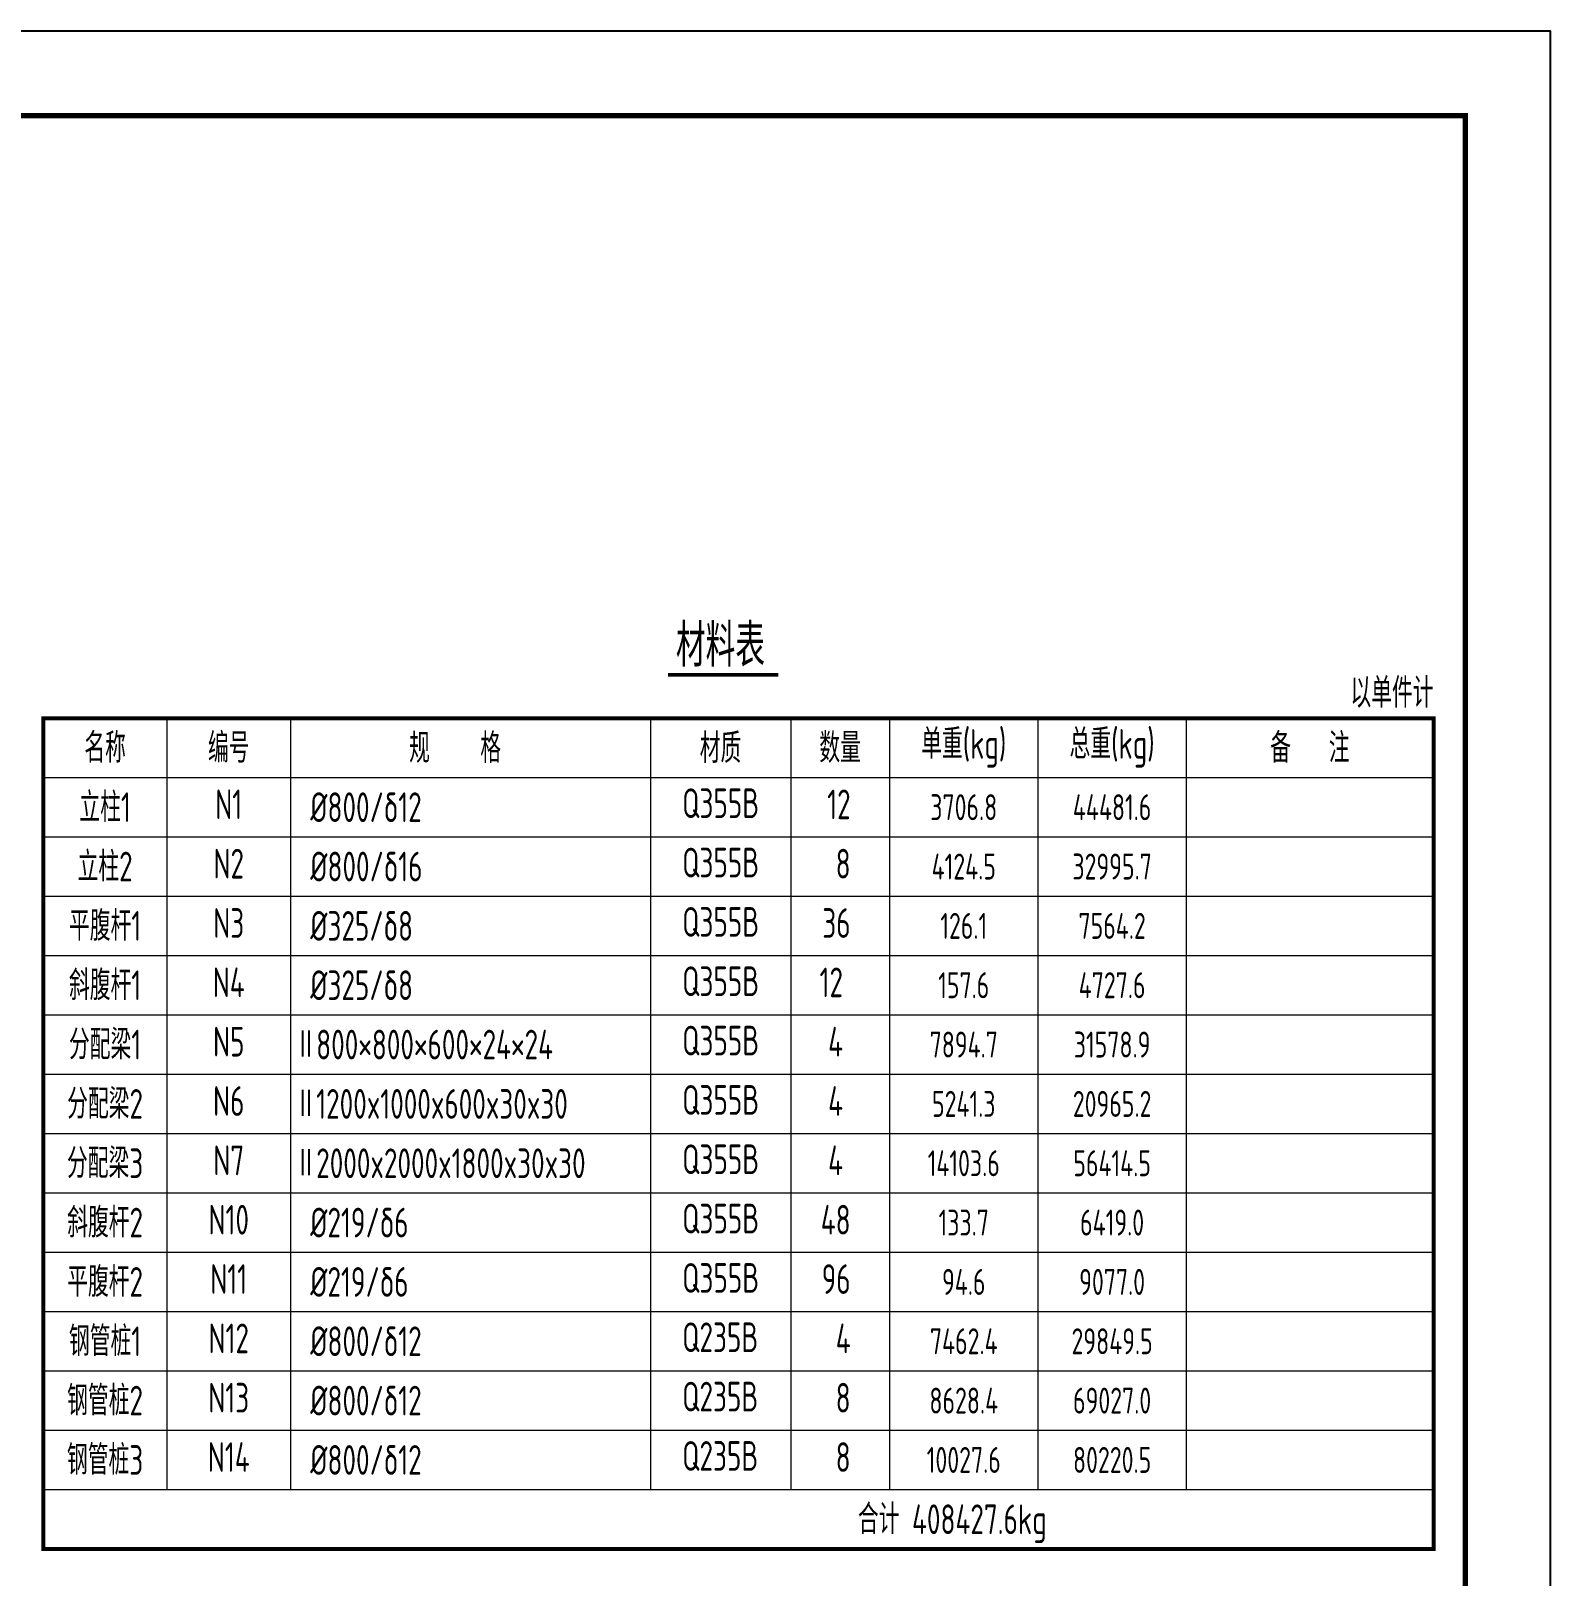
# Model space of a CAD drawing. Extents: x -2876908 to 633791, y -1383861 to 872234.
# Drawn here: x -1141343 to -1051740, y -1298033 to -1206893 of the extents above; entities that cross this region are included whole.
import ezdxf
from ezdxf.enums import TextEntityAlignment as Align

# ---------------------------------------------------------------- set-up
doc = ezdxf.new("R2010")
doc.units = 0
doc.header["$LTSCALE"] = 5
doc.header["$MEASUREMENT"] = 0
doc.layers.get('0').update_dxf_attribs({"linetype": 'CONTINUOUS', "lineweight": 25})
for name, color, linetype, lineweight in [('1粗实线', 1, 'CONTINUOUS', 30), ('2细实线', 5, 'CONTINUOUS', 18), ('6文本', 7, 'CONTINUOUS', 15), ('HFZT', 5, 'CONTINUOUS', 15), ('TAB_TEXT', 7, 'CONTINUOUS', 0)]:
    doc.layers.add(name, color=color, linetype=linetype, lineweight=lineweight)
doc.styles.add('TSSD_Dimension', font='tssdeng.shx', dxfattribs={"width": 0.7, "bigfont": 'hztxt.shx'})
doc.styles.add('TSSD_NORM', font='tssdeng.shx', dxfattribs={"width": 0.7, "bigfont": 'hztxt.shx'})

# ---------------------------------------------------------------- blocks, each defined once
blk = doc.blocks.new('施工设计图框')
at = {"color": 7, "linetype": 'Continuous'}
blk.add_lwpolyline([(-395.5, -13.5), (-395.5, 283.5), (24.5, 283.5), (24.5, -13.5), (-395.5, -13.5)], dxfattribs=at)
at = {"layer": '1粗实线', "color": 7, "linetype": 'Continuous', "const_width": 0.6}
blk.add_lwpolyline([(-370.5, -3.5), (-370.5, 273.5), (14.5, 273.5), (14.5, -3.5), (-370.5, -3.5)], dxfattribs=at)
at = {"layer": 'HFZT', "color": 2, "style": 'TSSD_NORM', "width": 0.7}
for tag, height, p in [('比例尺', 2.5, (7.25, 17.5)), ('图号', 2.5, (-20.49, 3.5)), ('日期', 2.5, (7.25, 3.5)), ('图名', 4, (-76.24, 0.75))]:
    blk.add_attdef(tag, text='', height=height, dxfattribs=at).set_placement(p, align=Align.MIDDLE)

msp = doc.modelspace()

# ---------------------------------------------------------------- linework, layer by layer
at = {"const_width": 208.333}
msp.add_lwpolyline([(-1103771.772, -1244868.34), (-1097266.376, -1244868.34)], dxfattribs=at)
at = {"layer": '1粗实线', "const_width": 233.333, "flags": 128}
msp.add_lwpolyline([(-1140612.419, -1247431.542), (-1140612.419, -1296431.542), (-1058613.747, -1296431.542), (-1058613.747, -1247431.542)], close=True, dxfattribs=at)
at = {"layer": '2细实线'}
for p, q in [((-1133320.752, -1247431.542), (-1133320.752, -1292931.542)), ((-1126029.085, -1247431.542), (-1126029.085, -1292931.542)), ((-1104804.019, -1247431.542), (-1104804.019, -1292931.542)), ((-1096530.414, -1247431.542), (-1096530.414, -1292931.542)), ((-1090697.08, -1247431.542), (-1090697.08, -1292931.542)), ((-1081947.08, -1247431.542), (-1081947.08, -1292931.542)), ((-1073197.08, -1247431.542), (-1073197.08, -1292931.542)), ((-1140612.419, -1250931.542), (-1058613.747, -1250931.542)), ((-1126029.085, -1250931.542), (-1058613.747, -1250931.542)), ((-1140612.419, -1254431.542), (-1058613.747, -1254431.542)), ((-1140612.419, -1257931.542), (-1058613.747, -1257931.542)), ((-1140612.419, -1261431.542), (-1058613.747, -1261431.542)), ((-1140612.419, -1264931.542), (-1058613.747, -1264931.542)), ((-1140612.419, -1268431.542), (-1058613.747, -1268431.542)), ((-1140612.419, -1271931.542), (-1058613.747, -1271931.542)), ((-1140612.419, -1275431.542), (-1058613.747, -1275431.542)), ((-1140612.419, -1278931.542), (-1058613.747, -1278931.542)), ((-1140612.419, -1282431.542), (-1058613.747, -1282431.542)), ((-1140612.419, -1285931.542), (-1058613.747, -1285931.542)), ((-1140612.419, -1289431.542), (-1058613.747, -1289431.542)), ((-1140612.419, -1292931.542), (-1058613.747, -1292931.542))]:
    msp.add_line(p, q, dxfattribs=at)

# ---------------------------------------------------------------- block references
at = {"xscale": 500, "yscale": 500, "zscale": 500}
msp.add_blockref('施工设计图框', (-1063987.504, -1348642.566), dxfattribs=at)

# ---------------------------------------------------------------- texts
at = {"layer": '6文本', "style": 'TSSD_NORM', "width": 0.7}
msp.add_text('材料表', height=2500, dxfattribs=at).set_placement((-1100671.928, -1243008.06), align=Align.MIDDLE)
for s, p in [('以单件计', (-1058613.747, -1245931.542)), ('12', (-1092994.808, -1252513.272)), ('8', (-1092994.808, -1256013.272)), ('36', (-1092994.808, -1259513.272)), ('12', (-1093445.421, -1263013.272)), ('4', (-1093445.421, -1266513.272)), ('4', (-1093445.421, -1270013.272)), ('4', (-1093445.421, -1273513.272)), ('48', (-1092994.808, -1277013.272)), ('96', (-1092994.808, -1280513.272)), ('4', (-1092994.808, -1284013.272)), ('8', (-1092994.808, -1287513.272)), ('8', (-1092994.808, -1291013.272))]:
    msp.add_text(s, height=1750, dxfattribs=at).set_placement(p, align=Align.MIDDLE_RIGHT)
for s, p in [('名称', (-1136966.585, -1249181.542)), ('编号', (-1129674.919, -1249181.542)), ('规    格', (-1116322.543, -1249195.321)), ('材质', (-1100667.216, -1249195.321)), ('数量', (-1093613.747, -1249181.542)), ('单重(kg)', (-1086322.08, -1248945.965)), ('总重(kg)', (-1077572.08, -1248945.965)), ('备   注', (-1065905.414, -1249181.542)), ('立柱1', (-1136966.585, -1252681.542)), ('N1', (-1129674.919, -1252513.272)), ('立柱2', (-1136966.585, -1256181.542)), ('N2', (-1129674.919, -1256013.272)), ('平腹杆1', (-1136966.585, -1259681.542)), ('N3', (-1129674.919, -1259513.272)), ('斜腹杆1', (-1136966.585, -1263181.542)), ('N4', (-1129674.919, -1263013.272)), ('分配梁1', (-1136966.585, -1266681.542)), ('N5', (-1129674.919, -1266513.272)), ('分配梁2', (-1136966.585, -1270181.542)), ('N6', (-1129674.919, -1270013.272)), ('分配梁3', (-1136966.585, -1273681.542)), ('N7', (-1129674.919, -1273513.272)), ('斜腹杆2', (-1136966.585, -1277181.542)), ('N10', (-1129674.919, -1277013.272)), ('平腹杆2', (-1136966.585, -1280681.542)), ('N11', (-1129674.919, -1280513.272)), ('钢管桩1', (-1136966.585, -1284181.542)), ('N12', (-1129674.919, -1284013.272)), ('钢管桩2', (-1136966.585, -1287681.542)), ('N13', (-1129674.919, -1287513.272)), ('钢管桩3', (-1136966.585, -1291181.542)), ('N14', (-1129674.919, -1291013.272)), ('合计 408427.6kg', (-1086996.696, -1294681.542))]:
    msp.add_text(s, height=1750, dxfattribs=at).set_placement(p, align=Align.MIDDLE_CENTER)
at = {"layer": '6文本', "width": 0.7}
for s, style, p in [('%%C800/δ12', 'TSSD_NORM', (-1124862.419, -1252681.542)), ('Q355B', 'TSSD_NORM', (-1102928.755, -1252445.965)), ('%%C800/δ16', 'TSSD_NORM', (-1124862.419, -1256181.542)), ('Q355B', 'TSSD_NORM', (-1102928.755, -1255945.965)), ('Q355B', 'TSSD_NORM', (-1102928.755, -1259445.965)), ('%%C325/δ8', 'TSSD_Dimension', (-1124862.419, -1259681.542)), ('Q355B', 'TSSD_NORM', (-1102928.755, -1262945.965)), ('%%C325/δ8', 'TSSD_Dimension', (-1124862.419, -1263181.542)), ('Ⅱ800×800×600×24×24', 'TSSD_NORM', (-1125741.089, -1266681.542)), ('Q355B', 'TSSD_NORM', (-1102928.755, -1266445.965)), ('Ⅱ1200x1000x600x30x30', 'TSSD_NORM', (-1125741.089, -1270181.542)), ('Q355B', 'TSSD_NORM', (-1102928.755, -1269945.965)), ('Ⅱ2000x2000x1800x30x30', 'TSSD_Dimension', (-1125741.089, -1273681.542)), ('Q355B', 'TSSD_NORM', (-1102928.755, -1273445.965)), ('%%C219/δ6', 'TSSD_Dimension', (-1124862.419, -1277181.542)), ('Q355B', 'TSSD_NORM', (-1102928.755, -1276945.965)), ('Q355B', 'TSSD_NORM', (-1102928.755, -1280445.965)), ('%%C219/δ6', 'TSSD_NORM', (-1124862.419, -1280681.542)), ('Q235B', 'TSSD_NORM', (-1102928.755, -1283945.965)), ('%%C800/δ12', 'TSSD_NORM', (-1124862.419, -1284181.542)), ('%%C800/δ12', 'TSSD_NORM', (-1124862.419, -1287681.542)), ('Q235B', 'TSSD_NORM', (-1102928.755, -1287445.965)), ('%%C800/δ12', 'TSSD_NORM', (-1124862.419, -1291181.542)), ('Q235B', 'TSSD_NORM', (-1102928.755, -1290945.965))]:
    msp.add_text(s, height=1750, dxfattribs=dict(at, style=style)).set_placement(p, align=Align.MIDDLE_LEFT)
at = {"layer": 'TAB_TEXT', "style": 'TSSD_NORM', "width": 0.7}
for s, p in [('3706.8', (-1086322.08, -1252681.542)), ('44481.6', (-1077572.08, -1252681.542)), ('4124.5', (-1086322.08, -1256181.542)), ('32995.7', (-1077572.08, -1256181.542)), ('126.1', (-1086322.08, -1259681.542)), ('7564.2', (-1077572.08, -1259681.542)), ('157.6', (-1086322.08, -1263181.542)), ('4727.6', (-1077572.08, -1263181.542)), ('7894.7', (-1086322.08, -1266681.542)), ('31578.9', (-1077572.08, -1266681.542)), ('5241.3', (-1086322.08, -1270181.542)), ('20965.2', (-1077572.08, -1270181.542)), ('14103.6', (-1086322.08, -1273681.542)), ('56414.5', (-1077572.08, -1273681.542)), ('133.7', (-1086322.08, -1277181.542)), ('6419.0', (-1077572.08, -1277181.542)), ('94.6', (-1086322.08, -1280681.542)), ('9077.0', (-1077572.08, -1280681.542)), ('7462.4', (-1086322.08, -1284181.542)), ('29849.5', (-1077572.08, -1284181.542)), ('8628.4', (-1086322.08, -1287681.542)), ('69027.0', (-1077572.08, -1287681.542)), ('10027.6', (-1086322.08, -1291181.542)), ('80220.5', (-1077572.08, -1291181.542))]:
    msp.add_text(s, height=1531.25, dxfattribs=at).set_placement(p, align=Align.MIDDLE_CENTER)

doc.saveas('drawing.dxf')
